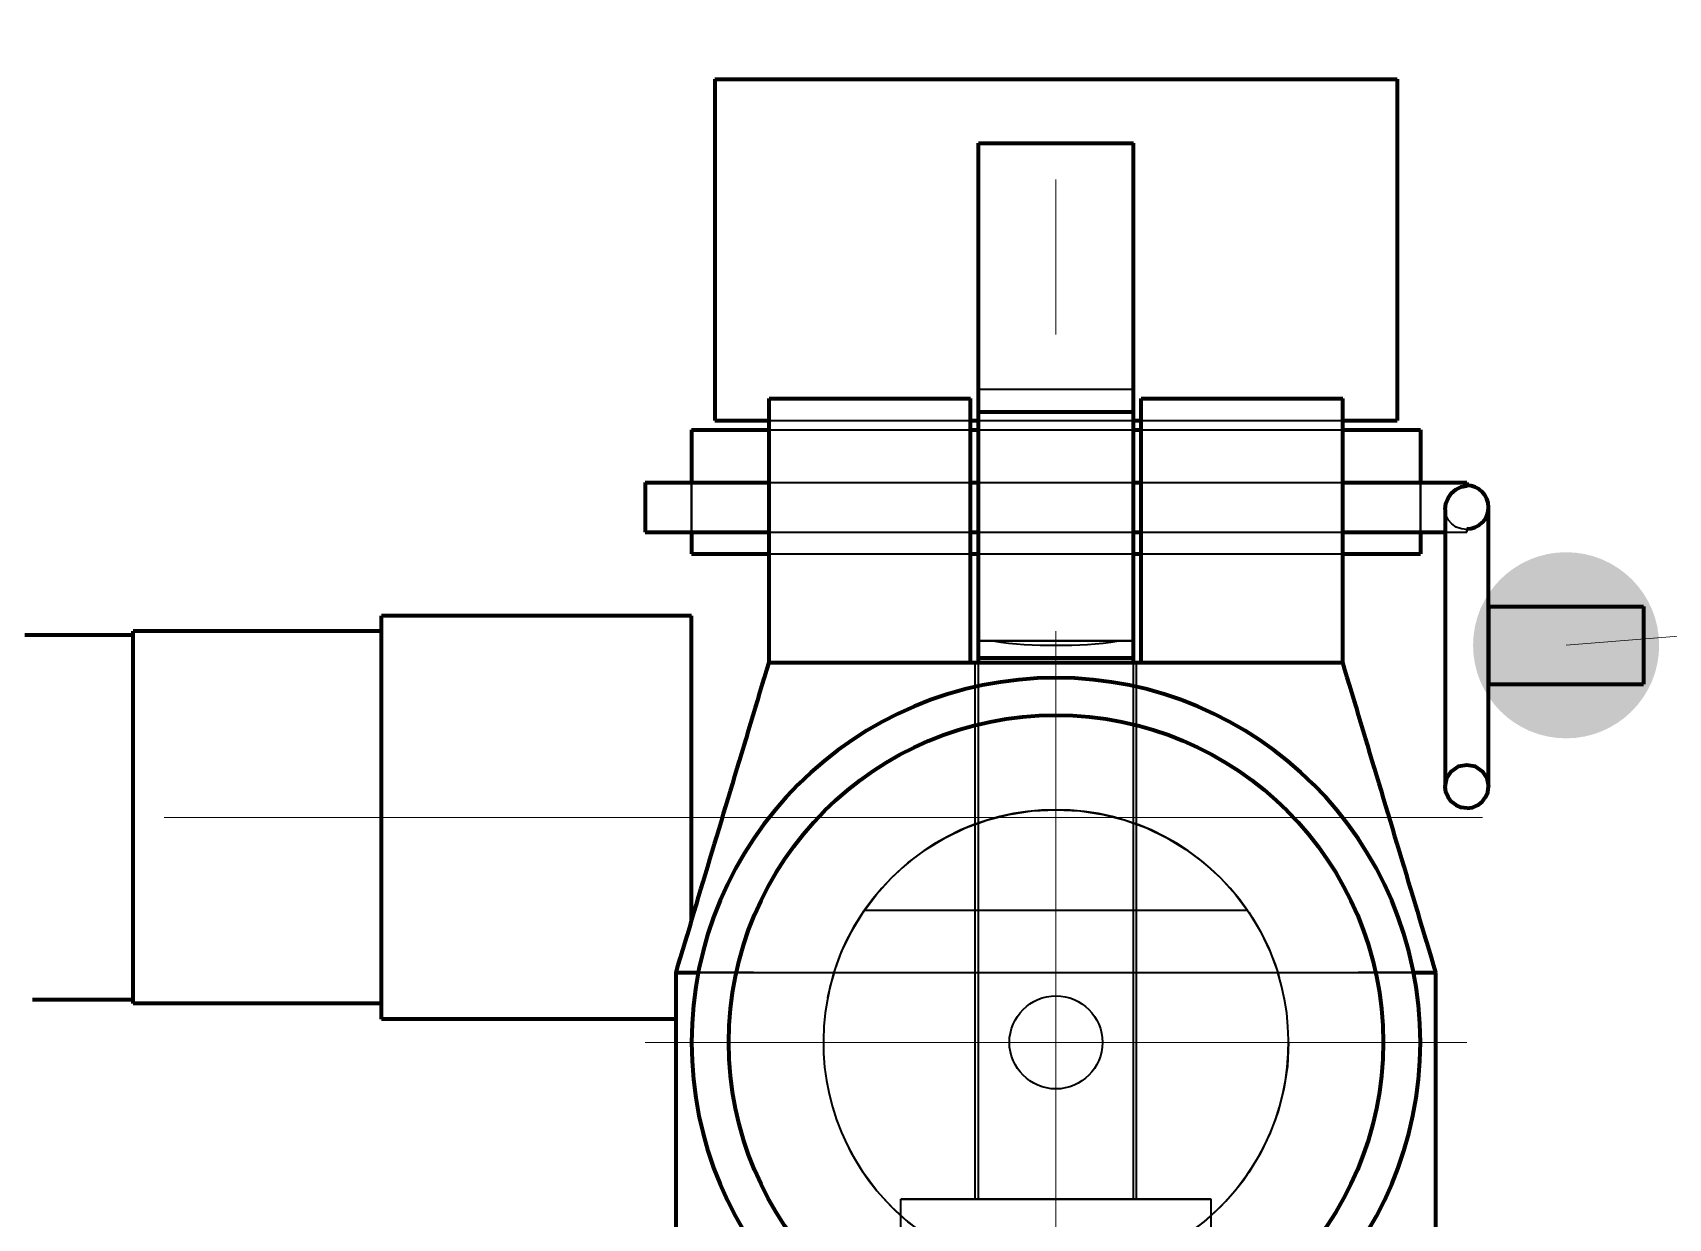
# Model space of a CAD drawing. Header units: millimetres. Extents: x 0 to 2382, y 0 to 420.
# Drawn here: x 155.19 to 165.74, y 306.21 to 313.86 of the extents above; entities that cross this region are included whole.
import ezdxf

# ---------------------------------------------------------------- set-up
doc = ezdxf.new("R2010")
doc.units = ezdxf.units.MM
doc.linetypes.add('IRAM-E-TRAZOS', pattern=[5, 4, -1])
doc.linetypes.add('IRAM-F-TRAZO-PUNTO', pattern=[20, 15, -2, 1, -2])
for name, color, linetype, lineweight in [('01-VISIBLE', 7, 'CONTINUOUS', 70), ('02-OCULTA', 4, 'IRAM-E-TRAZOS', 35), ('03-EJE', 1, 'IRAM-F-TRAZO-PUNTO', 18), ('08-FINA', 5, 'CONTINUOUS', 18)]:
    doc.layers.add(name, color=color, linetype=linetype, lineweight=lineweight)

msp = doc.modelspace()

# ---------------------------------------------------------------- hatches: boundary and pattern name
at = {"layer": '08-FINA'}
h = msp.add_hatch(color=7, dxfattribs=at)
h.dxf.hatch_style = 1
edge = h.paths.add_edge_path()
edge.add_arc((165.081, 309.906), 0.6, 0, 360)

# ---------------------------------------------------------------- linework, layer by layer
at = {"layer": '01-VISIBLE'}
for p, q in [((159.591, 313.555), (163.991, 313.555)), ((161.291, 311.41), (161.291, 313.142)), ((161.291, 313.142), (162.291, 313.142)), ((162.291, 311.41), (162.291, 313.142)), ((159.941, 311.496), (161.241, 311.496)), ((159.941, 309.796), (159.941, 311.496)), ((161.241, 309.796), (161.241, 311.496)), ((162.341, 311.496), (163.641, 311.496)), ((162.341, 309.796), (162.341, 311.496)), ((163.641, 309.796), (163.641, 311.496)), ((161.291, 309.826), (161.291, 311.41)), ((161.291, 311.41), (162.291, 311.41)), ((162.291, 309.826), (162.291, 311.41)), ((159.441, 311.296), (159.941, 311.296)), ((159.591, 311.355), (159.941, 311.355)), ((161.241, 311.355), (161.291, 311.355)), ((161.241, 311.296), (161.291, 311.296)), ((162.291, 311.355), (162.341, 311.355)), ((162.291, 311.296), (162.341, 311.296)), ((163.641, 311.355), (163.991, 311.355)), ((163.641, 311.296), (164.141, 311.296)), ((159.141, 310.956), (159.941, 310.956)), ((161.241, 310.956), (161.291, 310.956)), ((162.291, 310.956), (162.341, 310.956)), ((163.641, 310.956), (164.441, 310.956)), ((159.141, 310.636), (159.941, 310.636)), ((161.241, 310.636), (161.291, 310.636)), ((162.291, 310.636), (162.341, 310.636)), ((163.641, 310.636), (164.301, 310.636)), ((159.441, 310.496), (159.941, 310.496)), ((161.241, 310.496), (161.291, 310.496)), ((162.291, 310.496), (162.341, 310.496)), ((163.641, 310.496), (164.141, 310.496)), ((159.441, 310.096), (157.441, 310.096)), ((164.581, 310.156), (165.581, 310.156)), ((157.441, 309.996), (155.841, 309.996)), ((155.841, 309.971), (155.192, 309.971)), ((159.941, 309.796), (161.241, 309.796)), ((161.241, 309.796), (162.341, 309.796)), ((161.291, 309.826), (162.291, 309.826)), ((161.291, 309.796), (161.291, 309.826)), ((162.291, 309.796), (162.291, 309.826)), ((162.341, 309.796), (163.641, 309.796)), ((164.581, 309.656), (165.581, 309.656)), ((159.341, 307.796), (159.484, 307.796)), ((159.341, 304.796), (159.341, 307.796)), ((164.097, 307.796), (164.241, 307.796)), ((164.241, 305.613), (164.241, 307.796)), ((155.841, 307.621), (155.192, 307.621)), ((157.441, 307.596), (155.841, 307.596)), ((159.341, 307.496), (157.441, 307.496))]:
    msp.add_line(p, q, dxfattribs=at)
for points in [[(159.591, 313.555), (159.591, 313.553), (159.591, 313.551), (159.591, 313.55), (159.591, 313.548), (159.591, 313.546), (159.591, 313.544)], [(159.591, 313.544), (159.591, 313.493), (159.591, 313.442), (159.591, 313.392), (159.591, 313.341), (159.591, 313.29), (159.591, 313.239), (159.591, 313.188), (159.591, 313.137), (159.591, 313.086), (159.591, 313.035), (159.591, 312.984), (159.591, 312.933), (159.591, 312.882), (159.591, 312.832), (159.591, 312.781), (159.591, 312.73), (159.591, 312.679), (159.591, 312.628), (159.591, 312.577), (159.591, 312.526), (159.591, 312.475), (159.591, 312.424), (159.591, 312.373), (159.591, 312.322), (159.591, 312.271), (159.591, 312.221), (159.591, 312.17), (159.591, 312.119), (159.591, 312.068), (159.591, 312.017), (159.591, 311.966), (159.591, 311.915), (159.591, 311.864), (159.591, 311.813), (159.591, 311.762), (159.591, 311.711), (159.591, 311.66), (159.591, 311.61), (159.591, 311.559), (159.591, 311.508), (159.591, 311.457), (159.591, 311.406), (159.591, 311.355)], [(163.991, 313.555), (163.991, 313.553), (163.991, 313.551), (163.991, 313.55), (163.991, 313.548), (163.991, 313.546), (163.991, 313.544)], [(163.991, 313.544), (163.991, 313.493), (163.991, 313.442), (163.991, 313.392), (163.991, 313.341), (163.991, 313.29), (163.991, 313.239), (163.991, 313.188), (163.991, 313.137), (163.991, 313.086), (163.991, 313.035), (163.991, 312.984), (163.991, 312.933), (163.991, 312.882), (163.991, 312.832), (163.991, 312.781), (163.991, 312.73), (163.991, 312.679), (163.991, 312.628), (163.991, 312.577), (163.991, 312.526), (163.991, 312.475), (163.991, 312.424), (163.991, 312.373), (163.991, 312.322), (163.991, 312.271), (163.991, 312.221), (163.991, 312.17), (163.991, 312.119), (163.991, 312.068), (163.991, 312.017), (163.991, 311.966), (163.991, 311.915), (163.991, 311.864), (163.991, 311.813), (163.991, 311.762), (163.991, 311.711), (163.991, 311.66), (163.991, 311.61), (163.991, 311.559), (163.991, 311.508), (163.991, 311.457), (163.991, 311.406), (163.991, 311.355)], [(159.441, 311.296), (159.441, 311.24), (159.441, 311.183), (159.441, 311.126), (159.441, 311.07), (159.441, 311.013), (159.441, 310.956)], [(164.141, 311.296), (164.141, 311.24), (164.141, 311.183), (164.141, 311.126), (164.141, 311.07), (164.141, 311.013), (164.141, 310.956)], [(159.141, 310.956), (159.141, 310.903), (159.141, 310.85), (159.141, 310.796), (159.141, 310.743), (159.141, 310.69), (159.141, 310.636)], [(164.441, 310.956), (164.441, 310.952), (164.441, 310.948), (164.441, 310.945), (164.441, 310.941), (164.441, 310.937), (164.441, 310.933)], [(164.441, 310.936), (164.441, 310.94), (164.441, 310.943), (164.441, 310.946), (164.441, 310.95), (164.441, 310.953), (164.441, 310.956)], [(164.301, 310.782), (164.306, 310.82), (164.32, 310.855), (164.341, 310.886), (164.37, 310.911), (164.404, 310.927), (164.441, 310.933)], [(164.301, 310.782), (164.301, 310.731), (164.301, 310.68), (164.301, 310.629), (164.301, 310.578), (164.301, 310.527), (164.301, 310.476), (164.301, 310.425), (164.301, 310.374), (164.301, 310.323), (164.301, 310.272), (164.301, 310.221), (164.301, 310.17), (164.301, 310.119), (164.301, 310.068), (164.301, 310.017), (164.301, 309.966), (164.301, 309.915), (164.301, 309.864), (164.301, 309.813), (164.301, 309.762), (164.301, 309.711), (164.301, 309.66), (164.301, 309.609), (164.301, 309.558), (164.301, 309.506), (164.301, 309.455), (164.301, 309.404), (164.301, 309.353), (164.301, 309.302), (164.301, 309.251), (164.301, 309.2), (164.301, 309.149), (164.301, 309.098), (164.301, 309.047), (164.301, 308.996)], [(164.581, 308.996), (164.581, 309.048), (164.581, 309.099), (164.581, 309.151), (164.581, 309.202), (164.581, 309.253), (164.581, 309.305), (164.581, 309.356), (164.581, 309.408), (164.581, 309.459), (164.581, 309.511), (164.581, 309.562), (164.581, 309.613), (164.581, 309.665), (164.581, 309.716), (164.581, 309.768), (164.581, 309.819), (164.581, 309.871), (164.581, 309.922), (164.581, 309.973), (164.581, 310.025), (164.581, 310.076), (164.581, 310.128), (164.581, 310.179), (164.581, 310.231), (164.581, 310.282), (164.581, 310.333), (164.581, 310.385), (164.581, 310.436), (164.581, 310.488), (164.581, 310.539), (164.581, 310.591), (164.581, 310.642), (164.581, 310.693), (164.581, 310.745), (164.581, 310.796)], [(159.441, 310.636), (159.441, 310.613), (159.441, 310.59), (159.441, 310.566), (159.441, 310.543), (159.441, 310.52), (159.441, 310.496)], [(164.141, 310.636), (164.141, 310.613), (164.141, 310.59), (164.141, 310.566), (164.141, 310.543), (164.141, 310.52), (164.141, 310.496)], [(164.301, 310.636), (164.301, 310.585), (164.301, 310.534), (164.301, 310.483), (164.301, 310.431), (164.301, 310.38), (164.301, 310.329), (164.301, 310.278), (164.301, 310.226), (164.301, 310.175), (164.301, 310.124), (164.301, 310.073), (164.301, 310.021), (164.301, 309.97), (164.301, 309.919), (164.301, 309.868), (164.301, 309.816), (164.301, 309.765), (164.301, 309.714), (164.301, 309.663), (164.301, 309.611), (164.301, 309.56), (164.301, 309.509), (164.301, 309.458), (164.301, 309.406), (164.301, 309.355), (164.301, 309.304), (164.301, 309.253), (164.301, 309.201), (164.301, 309.15), (164.301, 309.099), (164.301, 309.048), (164.301, 308.996)], [(157.441, 307.496), (157.441, 307.546), (157.441, 307.596), (157.441, 307.646), (157.441, 307.696), (157.441, 307.746), (157.441, 307.796), (157.441, 307.846), (157.441, 307.896), (157.441, 307.946), (157.441, 307.996), (157.441, 308.046), (157.441, 308.096), (157.441, 308.146), (157.441, 308.196), (157.441, 308.246), (157.441, 308.296), (157.441, 308.346), (157.441, 308.396), (157.441, 308.446), (157.441, 308.496), (157.441, 308.546), (157.441, 308.596), (157.441, 308.646), (157.441, 308.696), (157.441, 308.746), (157.441, 308.796), (157.441, 308.846), (157.441, 308.896), (157.441, 308.946), (157.441, 308.996), (157.441, 309.046), (157.441, 309.096), (157.441, 309.146), (157.441, 309.196), (157.441, 309.246), (157.441, 309.296), (157.441, 309.346), (157.441, 309.396), (157.441, 309.446), (157.441, 309.496), (157.441, 309.546), (157.441, 309.596), (157.441, 309.646), (157.441, 309.696), (157.441, 309.746), (157.441, 309.796), (157.441, 309.846), (157.441, 309.896), (157.441, 309.946), (157.441, 309.996), (157.441, 310.046), (157.441, 310.096)], [(159.441, 308.13), (159.441, 308.18), (159.441, 308.23), (159.441, 308.281), (159.441, 308.331), (159.441, 308.382), (159.441, 308.432), (159.441, 308.483), (159.441, 308.533), (159.441, 308.583), (159.441, 308.634), (159.441, 308.684), (159.441, 308.735), (159.441, 308.785), (159.441, 308.836), (159.441, 308.886), (159.441, 308.936), (159.441, 308.987), (159.441, 309.037), (159.441, 309.088), (159.441, 309.138), (159.441, 309.189), (159.441, 309.239), (159.441, 309.289), (159.441, 309.34), (159.441, 309.39), (159.441, 309.441), (159.441, 309.491), (159.441, 309.542), (159.441, 309.592), (159.441, 309.642), (159.441, 309.693), (159.441, 309.743), (159.441, 309.794), (159.441, 309.844), (159.441, 309.895), (159.441, 309.945), (159.441, 309.995), (159.441, 310.046), (159.441, 310.096)], [(164.581, 310.156), (164.581, 310.106), (164.581, 310.056), (164.581, 310.006), (164.581, 309.956), (164.581, 309.906), (164.581, 309.856), (164.581, 309.806), (164.581, 309.756), (164.581, 309.706), (164.581, 309.656)], [(165.581, 310.156), (165.581, 310.106), (165.581, 310.056), (165.581, 310.006), (165.581, 309.956), (165.581, 309.906), (165.581, 309.856), (165.581, 309.806), (165.581, 309.756), (165.581, 309.706), (165.581, 309.656)], [(155.841, 307.596), (155.841, 307.646), (155.841, 307.696), (155.841, 307.746), (155.841, 307.796), (155.841, 307.846), (155.841, 307.896), (155.841, 307.946), (155.841, 307.996), (155.841, 308.046), (155.841, 308.096), (155.841, 308.146), (155.841, 308.196), (155.841, 308.246), (155.841, 308.296), (155.841, 308.346), (155.841, 308.396), (155.841, 308.446), (155.841, 308.496), (155.841, 308.546), (155.841, 308.596), (155.841, 308.646), (155.841, 308.696), (155.841, 308.746), (155.841, 308.796), (155.841, 308.846), (155.841, 308.896), (155.841, 308.946), (155.841, 308.996), (155.841, 309.046), (155.841, 309.096), (155.841, 309.146), (155.841, 309.196), (155.841, 309.246), (155.841, 309.296), (155.841, 309.346), (155.841, 309.396), (155.841, 309.446), (155.841, 309.496), (155.841, 309.546), (155.841, 309.596), (155.841, 309.646), (155.841, 309.696), (155.841, 309.746), (155.841, 309.796), (155.841, 309.846), (155.841, 309.896), (155.841, 309.946), (155.841, 309.996)], [(155.192, 309.971), (155.142, 309.971)], [(159.341, 307.796), (159.355, 307.845), (159.37, 307.894), (159.385, 307.943), (159.399, 307.991), (159.414, 308.04), (159.429, 308.089), (159.443, 308.138), (159.458, 308.187), (159.473, 308.235), (159.487, 308.284), (159.502, 308.333), (159.516, 308.382), (159.531, 308.43), (159.546, 308.479), (159.56, 308.528), (159.575, 308.577), (159.59, 308.626), (159.604, 308.674), (159.619, 308.723), (159.634, 308.772), (159.648, 308.821), (159.663, 308.869), (159.677, 308.918), (159.692, 308.967), (159.707, 309.016), (159.721, 309.065), (159.736, 309.113), (159.751, 309.162), (159.765, 309.211), (159.78, 309.26), (159.795, 309.308), (159.809, 309.357), (159.824, 309.406), (159.838, 309.455), (159.853, 309.504), (159.868, 309.552), (159.882, 309.601), (159.897, 309.65), (159.912, 309.699), (159.926, 309.747), (159.941, 309.796)], [(164.241, 307.796), (164.226, 307.845), (164.212, 307.894), (164.197, 307.943), (164.182, 307.991), (164.168, 308.04), (164.153, 308.089), (164.138, 308.138), (164.124, 308.187), (164.109, 308.235), (164.095, 308.284), (164.08, 308.333), (164.065, 308.382), (164.051, 308.43), (164.036, 308.479), (164.021, 308.528), (164.007, 308.577), (163.992, 308.626), (163.977, 308.674), (163.963, 308.723), (163.948, 308.772), (163.934, 308.821), (163.919, 308.869), (163.904, 308.918), (163.89, 308.967), (163.875, 309.016), (163.86, 309.065), (163.846, 309.113), (163.831, 309.162), (163.816, 309.211), (163.802, 309.26), (163.787, 309.308), (163.773, 309.357), (163.758, 309.406), (163.743, 309.455), (163.729, 309.504), (163.714, 309.552), (163.699, 309.601), (163.685, 309.65), (163.67, 309.699), (163.655, 309.747), (163.641, 309.796)], [(164.301, 308.996), (164.312, 309.05), (164.342, 309.095), (164.387, 309.126), (164.441, 309.136), (164.494, 309.126), (164.54, 309.095), (164.57, 309.05), (164.581, 308.996)], [(164.441, 308.856), (164.405, 308.861), (164.371, 308.875), (164.342, 308.897), (164.32, 308.926), (164.306, 308.96), (164.301, 308.996)], [(164.441, 308.856), (164.477, 308.861), (164.511, 308.875), (164.54, 308.897), (164.562, 308.926), (164.576, 308.96), (164.581, 308.996)], [(164.581, 308.996), (164.581, 308.996), (164.581, 308.996), (164.581, 308.996), (164.581, 308.996), (164.581, 308.996), (164.581, 308.996)]]:
    msp.add_lwpolyline(points, dxfattribs=at)
msp.add_circle((161.791, 307.346), 2.11, dxfattribs=at)
for centre, radius, start, end in [((164.441, 310.796), 0.14, -90, 90), ((161.791, 307.346), 2.35, 90, -90), ((161.791, 307.346), 2.35, -90, 90)]:
    msp.add_arc(centre, radius, start, end, dxfattribs=at)
at = {"layer": '02-OCULTA'}
for p, q in [((159.941, 309.796), (159.941, 311.496)), ((159.941, 311.496), (161.241, 311.496)), ((161.241, 309.796), (161.241, 311.496)), ((161.291, 309.826), (161.291, 311.558)), ((161.291, 311.558), (162.291, 311.558)), ((162.291, 309.826), (162.291, 311.558)), ((162.341, 309.796), (162.341, 311.496)), ((162.341, 311.496), (163.641, 311.496)), ((163.641, 309.796), (163.641, 311.496)), ((159.941, 311.355), (161.241, 311.355)), ((159.941, 311.296), (161.241, 311.296)), ((159.941, 311.296), (161.241, 311.296)), ((161.291, 311.355), (162.291, 311.355)), ((161.291, 311.296), (162.291, 311.296)), ((161.291, 311.296), (162.291, 311.296)), ((162.341, 311.355), (163.641, 311.355)), ((162.341, 311.296), (163.641, 311.296)), ((162.341, 311.296), (163.641, 311.296)), ((159.941, 310.956), (161.241, 310.956)), ((159.941, 310.956), (161.241, 310.956)), ((161.291, 310.956), (162.291, 310.956)), ((161.291, 310.956), (162.291, 310.956)), ((162.341, 310.956), (163.641, 310.956)), ((162.341, 310.956), (163.641, 310.956)), ((159.941, 310.636), (161.241, 310.636)), ((159.941, 310.636), (161.241, 310.636)), ((161.291, 310.636), (162.291, 310.636)), ((161.291, 310.636), (162.291, 310.636)), ((162.341, 310.636), (163.641, 310.636)), ((162.341, 310.636), (163.641, 310.636)), ((164.301, 310.636), (164.441, 310.636)), ((159.941, 310.496), (161.241, 310.496)), ((159.941, 310.496), (161.241, 310.496)), ((161.291, 310.496), (162.291, 310.496)), ((161.291, 310.496), (162.291, 310.496)), ((162.341, 310.496), (163.641, 310.496)), ((162.341, 310.496), (163.641, 310.496)), ((161.291, 309.826), (161.291, 309.935)), ((162.197, 309.935), (161.385, 309.935)), ((162.291, 309.826), (162.291, 309.935)), ((161.241, 309.796), (159.941, 309.796)), ((162.341, 309.796), (161.241, 309.796)), ((161.271, 306.335), (161.271, 309.796)), ((161.291, 306.335), (161.291, 309.796)), ((162.291, 306.335), (162.291, 309.796)), ((162.311, 306.335), (162.311, 309.796)), ((163.641, 309.796), (162.341, 309.796)), ((159.841, 307.796), (159.341, 307.796)), ((159.341, 304.796), (159.341, 307.796)), ((159.484, 307.796), (159.841, 307.796)), ((159.841, 307.796), (160.36, 307.796)), ((159.841, 307.796), (163.741, 307.796)), ((163.222, 307.796), (163.741, 307.796)), ((163.741, 307.796), (164.097, 307.796)), ((164.241, 307.796), (163.741, 307.796)), ((164.241, 304.796), (164.241, 307.796)), ((160.791, 306.055), (160.791, 306.335)), ((162.791, 306.055), (162.791, 306.335))]:
    msp.add_line(p, q, dxfattribs=at)
for points in [[(159.591, 311.355), (159.591, 311.405), (159.591, 311.455), (159.591, 311.505), (159.591, 311.555), (159.591, 311.605), (159.591, 311.655), (159.591, 311.705), (159.591, 311.755), (159.591, 311.805), (159.591, 311.855), (159.591, 311.905), (159.591, 311.955), (159.591, 312.005), (159.591, 312.055), (159.591, 312.105), (159.591, 312.155), (159.591, 312.205), (159.591, 312.255), (159.591, 312.305), (159.591, 312.355), (159.591, 312.405), (159.591, 312.455), (159.591, 312.505), (159.591, 312.555), (159.591, 312.605), (159.591, 312.655), (159.591, 312.705), (159.591, 312.755), (159.591, 312.805), (159.591, 312.855), (159.591, 312.905), (159.591, 312.955), (159.591, 313.005), (159.591, 313.055), (159.591, 313.105), (159.591, 313.155), (159.591, 313.205), (159.591, 313.255), (159.591, 313.305), (159.591, 313.355), (159.591, 313.405), (159.591, 313.455), (159.591, 313.505), (159.591, 313.555)], [(163.991, 311.355), (163.991, 311.405), (163.991, 311.455), (163.991, 311.505), (163.991, 311.555), (163.991, 311.605), (163.991, 311.655), (163.991, 311.705), (163.991, 311.755), (163.991, 311.805), (163.991, 311.855), (163.991, 311.905), (163.991, 311.955), (163.991, 312.005), (163.991, 312.055), (163.991, 312.105), (163.991, 312.155), (163.991, 312.205), (163.991, 312.255), (163.991, 312.305), (163.991, 312.355), (163.991, 312.405), (163.991, 312.455), (163.991, 312.505), (163.991, 312.555), (163.991, 312.605), (163.991, 312.655), (163.991, 312.705), (163.991, 312.755), (163.991, 312.805), (163.991, 312.855), (163.991, 312.905), (163.991, 312.955), (163.991, 313.005), (163.991, 313.055), (163.991, 313.105), (163.991, 313.155), (163.991, 313.205), (163.991, 313.255), (163.991, 313.305), (163.991, 313.355), (163.991, 313.405), (163.991, 313.455), (163.991, 313.505), (163.991, 313.555)], [(161.291, 313.142), (161.291, 313.091), (161.291, 313.04), (161.291, 312.989), (161.291, 312.938), (161.291, 312.887), (161.291, 312.835), (161.291, 312.784), (161.291, 312.733), (161.291, 312.682), (161.291, 312.631), (161.291, 312.58), (161.291, 312.529), (161.291, 312.478), (161.291, 312.427), (161.291, 312.375), (161.291, 312.324), (161.291, 312.273), (161.291, 312.222), (161.291, 312.171), (161.291, 312.12), (161.291, 312.069), (161.291, 312.018), (161.291, 311.967), (161.291, 311.915), (161.291, 311.864), (161.291, 311.813), (161.291, 311.762), (161.291, 311.711), (161.291, 311.66), (161.291, 311.609), (161.291, 311.558)], [(162.291, 313.142), (162.291, 313.091), (162.291, 313.04), (162.291, 312.989), (162.291, 312.938), (162.291, 312.887), (162.291, 312.835), (162.291, 312.784), (162.291, 312.733), (162.291, 312.682), (162.291, 312.631), (162.291, 312.58), (162.291, 312.529), (162.291, 312.478), (162.291, 312.427), (162.291, 312.375), (162.291, 312.324), (162.291, 312.273), (162.291, 312.222), (162.291, 312.171), (162.291, 312.12), (162.291, 312.069), (162.291, 312.018), (162.291, 311.967), (162.291, 311.915), (162.291, 311.864), (162.291, 311.813), (162.291, 311.762), (162.291, 311.711), (162.291, 311.66), (162.291, 311.609), (162.291, 311.558)], [(159.441, 310.496), (159.441, 310.546), (159.441, 310.596), (159.441, 310.646), (159.441, 310.696), (159.441, 310.746), (159.441, 310.796), (159.441, 310.846), (159.441, 310.896), (159.441, 310.946), (159.441, 310.996), (159.441, 311.046), (159.441, 311.096), (159.441, 311.146), (159.441, 311.196), (159.441, 311.246), (159.441, 311.296)], [(159.941, 311.296), (159.941, 311.246), (159.941, 311.196), (159.941, 311.146), (159.941, 311.096), (159.941, 311.046), (159.941, 310.996), (159.941, 310.946), (159.941, 310.896), (159.941, 310.846), (159.941, 310.796), (159.941, 310.746), (159.941, 310.696), (159.941, 310.646), (159.941, 310.596), (159.941, 310.546), (159.941, 310.496)], [(159.941, 310.496), (159.941, 310.546), (159.941, 310.596), (159.941, 310.646), (159.941, 310.696), (159.941, 310.746), (159.941, 310.796), (159.941, 310.846), (159.941, 310.896), (159.941, 310.946), (159.941, 310.996), (159.941, 311.046), (159.941, 311.096), (159.941, 311.146), (159.941, 311.196), (159.941, 311.246), (159.941, 311.296)], [(161.241, 311.296), (161.241, 311.246), (161.241, 311.196), (161.241, 311.146), (161.241, 311.096), (161.241, 311.046), (161.241, 310.996), (161.241, 310.946), (161.241, 310.896), (161.241, 310.846), (161.241, 310.796), (161.241, 310.746), (161.241, 310.696), (161.241, 310.646), (161.241, 310.596), (161.241, 310.546), (161.241, 310.496)], [(161.241, 310.496), (161.241, 310.546), (161.241, 310.596), (161.241, 310.646), (161.241, 310.696), (161.241, 310.746), (161.241, 310.796), (161.241, 310.846), (161.241, 310.896), (161.241, 310.946), (161.241, 310.996), (161.241, 311.046), (161.241, 311.096), (161.241, 311.146), (161.241, 311.196), (161.241, 311.246), (161.241, 311.296)], [(161.291, 311.296), (161.291, 311.246), (161.291, 311.196), (161.291, 311.146), (161.291, 311.096), (161.291, 311.046), (161.291, 310.996), (161.291, 310.946), (161.291, 310.896), (161.291, 310.846), (161.291, 310.796), (161.291, 310.746), (161.291, 310.696), (161.291, 310.646), (161.291, 310.596), (161.291, 310.546), (161.291, 310.496)], [(161.291, 310.496), (161.291, 310.546), (161.291, 310.596), (161.291, 310.646), (161.291, 310.696), (161.291, 310.746), (161.291, 310.796), (161.291, 310.846), (161.291, 310.896), (161.291, 310.946), (161.291, 310.996), (161.291, 311.046), (161.291, 311.096), (161.291, 311.146), (161.291, 311.196), (161.291, 311.246), (161.291, 311.296)], [(162.291, 311.296), (162.291, 311.246), (162.291, 311.196), (162.291, 311.146), (162.291, 311.096), (162.291, 311.046), (162.291, 310.996), (162.291, 310.946), (162.291, 310.896), (162.291, 310.846), (162.291, 310.796), (162.291, 310.746), (162.291, 310.696), (162.291, 310.646), (162.291, 310.596), (162.291, 310.546), (162.291, 310.496)], [(162.291, 310.496), (162.291, 310.546), (162.291, 310.596), (162.291, 310.646), (162.291, 310.696), (162.291, 310.746), (162.291, 310.796), (162.291, 310.846), (162.291, 310.896), (162.291, 310.946), (162.291, 310.996), (162.291, 311.046), (162.291, 311.096), (162.291, 311.146), (162.291, 311.196), (162.291, 311.246), (162.291, 311.296)], [(162.341, 311.296), (162.341, 311.246), (162.341, 311.196), (162.341, 311.146), (162.341, 311.096), (162.341, 311.046), (162.341, 310.996), (162.341, 310.946), (162.341, 310.896), (162.341, 310.846), (162.341, 310.796), (162.341, 310.746), (162.341, 310.696), (162.341, 310.646), (162.341, 310.596), (162.341, 310.546), (162.341, 310.496)], [(162.341, 310.496), (162.341, 310.546), (162.341, 310.596), (162.341, 310.646), (162.341, 310.696), (162.341, 310.746), (162.341, 310.796), (162.341, 310.846), (162.341, 310.896), (162.341, 310.946), (162.341, 310.996), (162.341, 311.046), (162.341, 311.096), (162.341, 311.146), (162.341, 311.196), (162.341, 311.246), (162.341, 311.296)], [(163.641, 311.296), (163.641, 311.246), (163.641, 311.196), (163.641, 311.146), (163.641, 311.096), (163.641, 311.046), (163.641, 310.996), (163.641, 310.946), (163.641, 310.896), (163.641, 310.846), (163.641, 310.796), (163.641, 310.746), (163.641, 310.696), (163.641, 310.646), (163.641, 310.596), (163.641, 310.546), (163.641, 310.496)], [(163.641, 310.496), (163.641, 310.546), (163.641, 310.596), (163.641, 310.646), (163.641, 310.696), (163.641, 310.746), (163.641, 310.796), (163.641, 310.846), (163.641, 310.896), (163.641, 310.946), (163.641, 310.996), (163.641, 311.046), (163.641, 311.096), (163.641, 311.146), (163.641, 311.196), (163.641, 311.246), (163.641, 311.296)], [(164.141, 310.496), (164.141, 310.546), (164.141, 310.596), (164.141, 310.646), (164.141, 310.696), (164.141, 310.746), (164.141, 310.796), (164.141, 310.846), (164.141, 310.896), (164.141, 310.946), (164.141, 310.996), (164.141, 311.046), (164.141, 311.096), (164.141, 311.146), (164.141, 311.196), (164.141, 311.246), (164.141, 311.296)], [(159.141, 310.636), (159.141, 310.69), (159.141, 310.743), (159.141, 310.796), (159.141, 310.85), (159.141, 310.903), (159.141, 310.956)], [(159.441, 310.956), (159.441, 310.903), (159.441, 310.85), (159.441, 310.796), (159.441, 310.743), (159.441, 310.69), (159.441, 310.636)], [(159.941, 310.956), (159.941, 310.903), (159.941, 310.85), (159.941, 310.796), (159.941, 310.743), (159.941, 310.69), (159.941, 310.636)], [(159.941, 310.636), (159.941, 310.69), (159.941, 310.743), (159.941, 310.796), (159.941, 310.85), (159.941, 310.903), (159.941, 310.956)], [(161.241, 310.956), (161.241, 310.903), (161.241, 310.85), (161.241, 310.796), (161.241, 310.743), (161.241, 310.69), (161.241, 310.636)], [(161.241, 310.636), (161.241, 310.69), (161.241, 310.743), (161.241, 310.796), (161.241, 310.85), (161.241, 310.903), (161.241, 310.956)], [(161.291, 310.956), (161.291, 310.903), (161.291, 310.85), (161.291, 310.796), (161.291, 310.743), (161.291, 310.69), (161.291, 310.636)], [(161.291, 310.636), (161.291, 310.69), (161.291, 310.743), (161.291, 310.796), (161.291, 310.85), (161.291, 310.903), (161.291, 310.956)], [(162.291, 310.956), (162.291, 310.903), (162.291, 310.85), (162.291, 310.796), (162.291, 310.743), (162.291, 310.69), (162.291, 310.636)], [(162.291, 310.636), (162.291, 310.69), (162.291, 310.743), (162.291, 310.796), (162.291, 310.85), (162.291, 310.903), (162.291, 310.956)], [(162.341, 310.956), (162.341, 310.903), (162.341, 310.85), (162.341, 310.796), (162.341, 310.743), (162.341, 310.69), (162.341, 310.636)], [(162.341, 310.636), (162.341, 310.69), (162.341, 310.743), (162.341, 310.796), (162.341, 310.85), (162.341, 310.903), (162.341, 310.956)], [(163.641, 310.956), (163.641, 310.903), (163.641, 310.85), (163.641, 310.796), (163.641, 310.743), (163.641, 310.69), (163.641, 310.636)], [(163.641, 310.636), (163.641, 310.69), (163.641, 310.743), (163.641, 310.796), (163.641, 310.85), (163.641, 310.903), (163.641, 310.956)], [(164.141, 310.956), (164.141, 310.903), (164.141, 310.85), (164.141, 310.796), (164.141, 310.743), (164.141, 310.69), (164.141, 310.636)], [(164.301, 310.782), (164.306, 310.82), (164.32, 310.855), (164.341, 310.886), (164.37, 310.911), (164.404, 310.927), (164.441, 310.933)], [(164.441, 310.933), (164.441, 310.933), (164.441, 310.934), (164.441, 310.935), (164.441, 310.935), (164.441, 310.936), (164.441, 310.936)], [(164.441, 310.933), (164.441, 310.933), (164.441, 310.934), (164.441, 310.935), (164.441, 310.935), (164.441, 310.936), (164.441, 310.936)], [(164.441, 310.936), (164.441, 310.936), (164.441, 310.935), (164.441, 310.935), (164.441, 310.934), (164.441, 310.933), (164.441, 310.933)], [(164.441, 310.653), (164.406, 310.657), (164.372, 310.668), (164.343, 310.688), (164.32, 310.715), (164.305, 310.747), (164.301, 310.782)], [(164.441, 310.653), (164.406, 310.657), (164.372, 310.668), (164.343, 310.688), (164.32, 310.715), (164.305, 310.747), (164.301, 310.782)], [(164.301, 310.782), (164.301, 310.758), (164.301, 310.733), (164.301, 310.709), (164.301, 310.685), (164.301, 310.661), (164.301, 310.636)], [(164.581, 308.996), (164.581, 309.048), (164.581, 309.099), (164.581, 309.151), (164.581, 309.202), (164.581, 309.253), (164.581, 309.305), (164.581, 309.356), (164.581, 309.408), (164.581, 309.459), (164.581, 309.511), (164.581, 309.562), (164.581, 309.613), (164.581, 309.665), (164.581, 309.716), (164.581, 309.768), (164.581, 309.819), (164.581, 309.871), (164.581, 309.922), (164.581, 309.973), (164.581, 310.025), (164.581, 310.076), (164.581, 310.128), (164.581, 310.179), (164.581, 310.231), (164.581, 310.282), (164.581, 310.333), (164.581, 310.385), (164.581, 310.436), (164.581, 310.488), (164.581, 310.539), (164.581, 310.591), (164.581, 310.642), (164.581, 310.693), (164.581, 310.745), (164.581, 310.796)], [(164.441, 310.656), (164.441, 310.656), (164.441, 310.655), (164.441, 310.655), (164.441, 310.654), (164.441, 310.653), (164.441, 310.653)], [(164.441, 310.653), (164.441, 310.653), (164.441, 310.654), (164.441, 310.655), (164.441, 310.655), (164.441, 310.656), (164.441, 310.656)], [(164.441, 310.653), (164.441, 310.65), (164.441, 310.647), (164.441, 310.645), (164.441, 310.642), (164.441, 310.639), (164.441, 310.636)], [(164.441, 310.636), (164.441, 310.639), (164.441, 310.642), (164.441, 310.645), (164.441, 310.647), (164.441, 310.65), (164.441, 310.653)], [(157.441, 310.096), (157.441, 310.046), (157.441, 309.996), (157.441, 309.946), (157.441, 309.896), (157.441, 309.846), (157.441, 309.796), (157.441, 309.746), (157.441, 309.696), (157.441, 309.646), (157.441, 309.596), (157.441, 309.546), (157.441, 309.496), (157.441, 309.446), (157.441, 309.396), (157.441, 309.346), (157.441, 309.296), (157.441, 309.246), (157.441, 309.196), (157.441, 309.146), (157.441, 309.096), (157.441, 309.046), (157.441, 308.996), (157.441, 308.946), (157.441, 308.896), (157.441, 308.846), (157.441, 308.796), (157.441, 308.746), (157.441, 308.696), (157.441, 308.646), (157.441, 308.596), (157.441, 308.546), (157.441, 308.496), (157.441, 308.446), (157.441, 308.396), (157.441, 308.346), (157.441, 308.296), (157.441, 308.246), (157.441, 308.196), (157.441, 308.146), (157.441, 308.096), (157.441, 308.046), (157.441, 307.996), (157.441, 307.946), (157.441, 307.896), (157.441, 307.846), (157.441, 307.796), (157.441, 307.746), (157.441, 307.696), (157.441, 307.646), (157.441, 307.596), (157.441, 307.546), (157.441, 307.496)], [(159.441, 310.096), (159.441, 310.046), (159.441, 309.995), (159.441, 309.945), (159.441, 309.895), (159.441, 309.844), (159.441, 309.794), (159.441, 309.743), (159.441, 309.693), (159.441, 309.642), (159.441, 309.592), (159.441, 309.542), (159.441, 309.491), (159.441, 309.441), (159.441, 309.39), (159.441, 309.34), (159.441, 309.289), (159.441, 309.239), (159.441, 309.189), (159.441, 309.138), (159.441, 309.088), (159.441, 309.037), (159.441, 308.987), (159.441, 308.936), (159.441, 308.886), (159.441, 308.836), (159.441, 308.785), (159.441, 308.735), (159.441, 308.684), (159.441, 308.634), (159.441, 308.583), (159.441, 308.533), (159.441, 308.483), (159.441, 308.432), (159.441, 308.382), (159.441, 308.331), (159.441, 308.281), (159.441, 308.23), (159.441, 308.18), (159.441, 308.13)], [(164.581, 309.656), (164.581, 309.706), (164.581, 309.756), (164.581, 309.806), (164.581, 309.856), (164.581, 309.906), (164.581, 309.956), (164.581, 310.006), (164.581, 310.056), (164.581, 310.106), (164.581, 310.156)], [(165.581, 309.656), (165.581, 309.706), (165.581, 309.756), (165.581, 309.806), (165.581, 309.856), (165.581, 309.906), (165.581, 309.956), (165.581, 310.006), (165.581, 310.056), (165.581, 310.106), (165.581, 310.156)], [(155.841, 309.996), (155.841, 309.946), (155.841, 309.896), (155.841, 309.846), (155.841, 309.796), (155.841, 309.746), (155.841, 309.696), (155.841, 309.646), (155.841, 309.596), (155.841, 309.546), (155.841, 309.496), (155.841, 309.446), (155.841, 309.396), (155.841, 309.346), (155.841, 309.296), (155.841, 309.246), (155.841, 309.196), (155.841, 309.146), (155.841, 309.096), (155.841, 309.046), (155.841, 308.996), (155.841, 308.946), (155.841, 308.896), (155.841, 308.846), (155.841, 308.796), (155.841, 308.746), (155.841, 308.696), (155.841, 308.646), (155.841, 308.596), (155.841, 308.546), (155.841, 308.496), (155.841, 308.446), (155.841, 308.396), (155.841, 308.346), (155.841, 308.296), (155.841, 308.246), (155.841, 308.196), (155.841, 308.146), (155.841, 308.096), (155.841, 308.046), (155.841, 307.996), (155.841, 307.946), (155.841, 307.896), (155.841, 307.846), (155.841, 307.796), (155.841, 307.746), (155.841, 307.696), (155.841, 307.646), (155.841, 307.596)], [(157.441, 307.596), (157.441, 307.646), (157.441, 307.696), (157.441, 307.746), (157.441, 307.796), (157.441, 307.846), (157.441, 307.896), (157.441, 307.946), (157.441, 307.996), (157.441, 308.046), (157.441, 308.096), (157.441, 308.146), (157.441, 308.196), (157.441, 308.246), (157.441, 308.296), (157.441, 308.346), (157.441, 308.396), (157.441, 308.446), (157.441, 308.496), (157.441, 308.546), (157.441, 308.596), (157.441, 308.646), (157.441, 308.696), (157.441, 308.746), (157.441, 308.796), (157.441, 308.846), (157.441, 308.896), (157.441, 308.946), (157.441, 308.996), (157.441, 309.046), (157.441, 309.096), (157.441, 309.146), (157.441, 309.196), (157.441, 309.246), (157.441, 309.296), (157.441, 309.346), (157.441, 309.396), (157.441, 309.446), (157.441, 309.496), (157.441, 309.546), (157.441, 309.596), (157.441, 309.646), (157.441, 309.696), (157.441, 309.746), (157.441, 309.796), (157.441, 309.846), (157.441, 309.896), (157.441, 309.946), (157.441, 309.996)], [(157.441, 309.996), (157.441, 309.946), (157.441, 309.896), (157.441, 309.846), (157.441, 309.796), (157.441, 309.746), (157.441, 309.696), (157.441, 309.646), (157.441, 309.596), (157.441, 309.546), (157.441, 309.496), (157.441, 309.446), (157.441, 309.396), (157.441, 309.346), (157.441, 309.296), (157.441, 309.246), (157.441, 309.196), (157.441, 309.146), (157.441, 309.096), (157.441, 309.046), (157.441, 308.996), (157.441, 308.946), (157.441, 308.896), (157.441, 308.846), (157.441, 308.796), (157.441, 308.746), (157.441, 308.696), (157.441, 308.646), (157.441, 308.596), (157.441, 308.546), (157.441, 308.496), (157.441, 308.446), (157.441, 308.396), (157.441, 308.346), (157.441, 308.296), (157.441, 308.246), (157.441, 308.196), (157.441, 308.146), (157.441, 308.096), (157.441, 308.046), (157.441, 307.996), (157.441, 307.946), (157.441, 307.896), (157.441, 307.846), (157.441, 307.796), (157.441, 307.746), (157.441, 307.696), (157.441, 307.646), (157.441, 307.596)], [(155.841, 307.621), (155.841, 307.671), (155.841, 307.721), (155.841, 307.771), (155.841, 307.821), (155.841, 307.871), (155.841, 307.921), (155.841, 307.971), (155.841, 308.021), (155.841, 308.071), (155.841, 308.121), (155.841, 308.171), (155.841, 308.221), (155.841, 308.271), (155.841, 308.321), (155.841, 308.371), (155.841, 308.421), (155.841, 308.471), (155.841, 308.521), (155.841, 308.571), (155.841, 308.621), (155.841, 308.671), (155.841, 308.721), (155.841, 308.771), (155.841, 308.821), (155.841, 308.871), (155.841, 308.921), (155.841, 308.971), (155.841, 309.021), (155.841, 309.071), (155.841, 309.121), (155.841, 309.171), (155.841, 309.221), (155.841, 309.271), (155.841, 309.321), (155.841, 309.371), (155.841, 309.421), (155.841, 309.471), (155.841, 309.521), (155.841, 309.571), (155.841, 309.621), (155.841, 309.671), (155.841, 309.721), (155.841, 309.771), (155.841, 309.821), (155.841, 309.871), (155.841, 309.921), (155.841, 309.971)], [(155.841, 309.971), (155.841, 309.921), (155.841, 309.871), (155.841, 309.821), (155.841, 309.771), (155.841, 309.721), (155.841, 309.671), (155.841, 309.621), (155.841, 309.571), (155.841, 309.521), (155.841, 309.471), (155.841, 309.421), (155.841, 309.371), (155.841, 309.321), (155.841, 309.271), (155.841, 309.221), (155.841, 309.171), (155.841, 309.121), (155.841, 309.071), (155.841, 309.021), (155.841, 308.971), (155.841, 308.921), (155.841, 308.871), (155.841, 308.821), (155.841, 308.771), (155.841, 308.721), (155.841, 308.671), (155.841, 308.621), (155.841, 308.571), (155.841, 308.521), (155.841, 308.471), (155.841, 308.421), (155.841, 308.371), (155.841, 308.321), (155.841, 308.271), (155.841, 308.221), (155.841, 308.171), (155.841, 308.121), (155.841, 308.071), (155.841, 308.021), (155.841, 307.971), (155.841, 307.921), (155.841, 307.871), (155.841, 307.821), (155.841, 307.771), (155.841, 307.721), (155.841, 307.671), (155.841, 307.621)], [(162.291, 309.935), (162.241, 309.935), (162.191, 309.935), (162.141, 309.935), (162.091, 309.935), (162.041, 309.935), (161.991, 309.935), (161.941, 309.935), (161.891, 309.935), (161.841, 309.935), (161.791, 309.935), (161.741, 309.935), (161.691, 309.935), (161.641, 309.935), (161.591, 309.935), (161.541, 309.935), (161.491, 309.935), (161.441, 309.935), (161.391, 309.935), (161.341, 309.935), (161.291, 309.935)], [(161.291, 309.935), (161.341, 309.935), (161.391, 309.935), (161.441, 309.935), (161.491, 309.935), (161.541, 309.935), (161.591, 309.935), (161.641, 309.935), (161.691, 309.935), (161.741, 309.935), (161.791, 309.935), (161.841, 309.935), (161.891, 309.935), (161.941, 309.935), (161.991, 309.935), (162.041, 309.935), (162.091, 309.935), (162.141, 309.935), (162.191, 309.935), (162.241, 309.935), (162.291, 309.935)], [(161.385, 309.935), (161.435, 309.927), (161.486, 309.92), (161.536, 309.916), (161.587, 309.912), (161.638, 309.909), (161.689, 309.907), (161.74, 309.906), (161.791, 309.906), (161.842, 309.906), (161.893, 309.907), (161.944, 309.909), (161.994, 309.912), (162.045, 309.916), (162.096, 309.92), (162.146, 309.927), (162.197, 309.935)], [(161.385, 309.935), (161.436, 309.935), (161.486, 309.935), (161.537, 309.935), (161.588, 309.935), (161.639, 309.935), (161.689, 309.935), (161.74, 309.935), (161.791, 309.935), (161.842, 309.935), (161.892, 309.935), (161.943, 309.935), (161.994, 309.935), (162.045, 309.935), (162.095, 309.935), (162.146, 309.935), (162.197, 309.935)], [(159.341, 307.796), (159.355, 307.845), (159.37, 307.894), (159.385, 307.943), (159.399, 307.991), (159.414, 308.04), (159.429, 308.089), (159.443, 308.138), (159.458, 308.187), (159.473, 308.235), (159.487, 308.284), (159.502, 308.333), (159.516, 308.382), (159.531, 308.43), (159.546, 308.479), (159.56, 308.528), (159.575, 308.577), (159.59, 308.626), (159.604, 308.674), (159.619, 308.723), (159.634, 308.772), (159.648, 308.821), (159.663, 308.869), (159.677, 308.918), (159.692, 308.967), (159.707, 309.016), (159.721, 309.065), (159.736, 309.113), (159.751, 309.162), (159.765, 309.211), (159.78, 309.26), (159.795, 309.308), (159.809, 309.357), (159.824, 309.406), (159.838, 309.455), (159.853, 309.504), (159.868, 309.552), (159.882, 309.601), (159.897, 309.65), (159.912, 309.699), (159.926, 309.747), (159.941, 309.796)], [(162.311, 309.796), (162.259, 309.796), (162.207, 309.796), (162.155, 309.796), (162.103, 309.796), (162.051, 309.796), (161.999, 309.796), (161.947, 309.796), (161.895, 309.796), (161.843, 309.796), (161.791, 309.796), (161.739, 309.796), (161.687, 309.796), (161.635, 309.796), (161.583, 309.796), (161.531, 309.796), (161.479, 309.796), (161.427, 309.796), (161.375, 309.796), (161.323, 309.796), (161.271, 309.796)], [(161.271, 309.796), (161.323, 309.796), (161.375, 309.796), (161.427, 309.796), (161.479, 309.796), (161.531, 309.796), (161.583, 309.796), (161.635, 309.796), (161.687, 309.796), (161.739, 309.796), (161.791, 309.796), (161.843, 309.796), (161.895, 309.796), (161.947, 309.796), (161.999, 309.796), (162.051, 309.796), (162.103, 309.796), (162.155, 309.796), (162.207, 309.796), (162.259, 309.796), (162.311, 309.796)], [(164.241, 307.796), (164.226, 307.845), (164.212, 307.894), (164.197, 307.943), (164.182, 307.991), (164.168, 308.04), (164.153, 308.089), (164.138, 308.138), (164.124, 308.187), (164.109, 308.235), (164.095, 308.284), (164.08, 308.333), (164.065, 308.382), (164.051, 308.43), (164.036, 308.479), (164.021, 308.528), (164.007, 308.577), (163.992, 308.626), (163.977, 308.674), (163.963, 308.723), (163.948, 308.772), (163.934, 308.821), (163.919, 308.869), (163.904, 308.918), (163.89, 308.967), (163.875, 309.016), (163.86, 309.065), (163.846, 309.113), (163.831, 309.162), (163.816, 309.211), (163.802, 309.26), (163.787, 309.308), (163.773, 309.357), (163.758, 309.406), (163.743, 309.455), (163.729, 309.504), (163.714, 309.552), (163.699, 309.601), (163.685, 309.65), (163.67, 309.699), (163.655, 309.747), (163.641, 309.796)], [(159.341, 307.796), (159.358, 307.852), (159.374, 307.907), (159.391, 307.963), (159.408, 308.018), (159.424, 308.074), (159.441, 308.13)], [(159.341, 307.796), (159.358, 307.852), (159.374, 307.907), (159.391, 307.963), (159.408, 308.018), (159.424, 308.074), (159.441, 308.13)], [(160.36, 307.796), (160.378, 307.849), (160.397, 307.901), (160.419, 307.953), (160.443, 308.004), (160.468, 308.053), (160.495, 308.102), (160.524, 308.15), (160.555, 308.196)], [(163.027, 308.196), (162.976, 308.196), (162.926, 308.196), (162.875, 308.196), (162.825, 308.196), (162.775, 308.196), (162.724, 308.196), (162.674, 308.196), (162.623, 308.196), (162.573, 308.196), (162.522, 308.196), (162.472, 308.196), (162.421, 308.196), (162.371, 308.196), (162.321, 308.196), (162.27, 308.196), (162.22, 308.196), (162.169, 308.196), (162.119, 308.196), (162.068, 308.196), (162.018, 308.196), (161.967, 308.196), (161.917, 308.196), (161.867, 308.196), (161.816, 308.196), (161.766, 308.196), (161.715, 308.196), (161.665, 308.196), (161.614, 308.196), (161.564, 308.196), (161.513, 308.196), (161.463, 308.196), (161.413, 308.196), (161.362, 308.196), (161.312, 308.196), (161.261, 308.196), (161.211, 308.196), (161.16, 308.196), (161.11, 308.196), (161.059, 308.196), (161.009, 308.196), (160.958, 308.196), (160.908, 308.196), (160.858, 308.196), (160.807, 308.196), (160.757, 308.196), (160.706, 308.196), (160.656, 308.196), (160.605, 308.196), (160.555, 308.196)], [(163.027, 308.196), (163.058, 308.15), (163.087, 308.102), (163.114, 308.053), (163.139, 308.004), (163.163, 307.953), (163.184, 307.901), (163.204, 307.849), (163.222, 307.796)], [(159.341, 307.796), (159.391, 307.796), (159.441, 307.796), (159.491, 307.796), (159.541, 307.796), (159.591, 307.796), (159.641, 307.796), (159.691, 307.796), (159.741, 307.796), (159.791, 307.796), (159.841, 307.796)], [(159.341, 307.496), (159.341, 307.546), (159.341, 307.596), (159.341, 307.646), (159.341, 307.696), (159.341, 307.746), (159.341, 307.796)], [(159.341, 307.796), (159.341, 307.746), (159.341, 307.696), (159.341, 307.646), (159.341, 307.596), (159.341, 307.546), (159.341, 307.496)], [(159.341, 307.796), (159.391, 307.796), (159.441, 307.796), (159.491, 307.796), (159.541, 307.796), (159.591, 307.796), (159.641, 307.796), (159.691, 307.796), (159.741, 307.796), (159.791, 307.796), (159.841, 307.796)], [(164.241, 307.796), (164.191, 307.796), (164.141, 307.796), (164.091, 307.796), (164.041, 307.796), (163.991, 307.796), (163.941, 307.796), (163.891, 307.796), (163.841, 307.796), (163.791, 307.796), (163.741, 307.796)], [(164.241, 307.796), (164.191, 307.796), (164.141, 307.796), (164.091, 307.796), (164.041, 307.796), (163.991, 307.796), (163.941, 307.796), (163.891, 307.796), (163.841, 307.796), (163.791, 307.796), (163.741, 307.796)], [(162.791, 306.335), (162.741, 306.335), (162.691, 306.335), (162.641, 306.335), (162.591, 306.335), (162.541, 306.335), (162.491, 306.335), (162.441, 306.335), (162.391, 306.335), (162.341, 306.335), (162.291, 306.335), (162.241, 306.335), (162.191, 306.335), (162.141, 306.335), (162.091, 306.335), (162.041, 306.335), (161.991, 306.335), (161.941, 306.335), (161.891, 306.335), (161.841, 306.335), (161.791, 306.335), (161.741, 306.335), (161.691, 306.335), (161.641, 306.335), (161.591, 306.335), (161.541, 306.335), (161.491, 306.335), (161.441, 306.335), (161.391, 306.335), (161.341, 306.335), (161.291, 306.335), (161.241, 306.335), (161.191, 306.335), (161.141, 306.335), (161.091, 306.335), (161.041, 306.335), (160.991, 306.335), (160.941, 306.335), (160.891, 306.335), (160.841, 306.335), (160.791, 306.335)], [(160.791, 306.335), (160.841, 306.335), (160.891, 306.335), (160.941, 306.335), (160.991, 306.335), (161.041, 306.335), (161.091, 306.335), (161.141, 306.335), (161.191, 306.335), (161.241, 306.335), (161.291, 306.335), (161.341, 306.335), (161.391, 306.335), (161.441, 306.335), (161.491, 306.335), (161.541, 306.335), (161.591, 306.335), (161.641, 306.335), (161.691, 306.335), (161.741, 306.335), (161.791, 306.335), (161.841, 306.335), (161.891, 306.335), (161.941, 306.335), (161.991, 306.335), (162.041, 306.335), (162.091, 306.335), (162.141, 306.335), (162.191, 306.335), (162.241, 306.335), (162.291, 306.335), (162.341, 306.335), (162.391, 306.335), (162.441, 306.335), (162.491, 306.335), (162.541, 306.335), (162.591, 306.335), (162.641, 306.335), (162.691, 306.335), (162.741, 306.335), (162.791, 306.335)], [(162.311, 306.335), (162.259, 306.335), (162.207, 306.335), (162.155, 306.335), (162.103, 306.335), (162.051, 306.335), (161.999, 306.335), (161.947, 306.335), (161.895, 306.335), (161.843, 306.335), (161.791, 306.335), (161.739, 306.335), (161.687, 306.335), (161.635, 306.335), (161.583, 306.335), (161.531, 306.335), (161.479, 306.335), (161.427, 306.335), (161.375, 306.335), (161.323, 306.335), (161.271, 306.335)], [(161.271, 306.335), (161.323, 306.335), (161.375, 306.335), (161.427, 306.335), (161.479, 306.335), (161.531, 306.335), (161.583, 306.335), (161.635, 306.335), (161.687, 306.335), (161.739, 306.335), (161.791, 306.335), (161.843, 306.335), (161.895, 306.335), (161.947, 306.335), (161.999, 306.335), (162.051, 306.335), (162.103, 306.335), (162.155, 306.335), (162.207, 306.335), (162.259, 306.335), (162.311, 306.335)], [(162.291, 306.335), (162.241, 306.335), (162.191, 306.335), (162.141, 306.335), (162.091, 306.335), (162.041, 306.335), (161.991, 306.335), (161.941, 306.335), (161.891, 306.335), (161.841, 306.335), (161.791, 306.335), (161.741, 306.335), (161.691, 306.335), (161.641, 306.335), (161.591, 306.335), (161.541, 306.335), (161.491, 306.335), (161.441, 306.335), (161.391, 306.335), (161.341, 306.335), (161.291, 306.335)], [(161.291, 306.335), (161.341, 306.335), (161.391, 306.335), (161.441, 306.335), (161.491, 306.335), (161.541, 306.335), (161.591, 306.335), (161.641, 306.335), (161.691, 306.335), (161.741, 306.335), (161.791, 306.335), (161.841, 306.335), (161.891, 306.335), (161.941, 306.335), (161.991, 306.335), (162.041, 306.335), (162.091, 306.335), (162.141, 306.335), (162.191, 306.335), (162.241, 306.335), (162.291, 306.335)]]:
    msp.add_lwpolyline(points, dxfattribs=at)
for radius in [2.35, 1.5, 0.3, 0.3]:
    msp.add_circle((161.791, 307.346), radius, dxfattribs=at)
for start, end in [(34.5181, 145.4819), (162.5424, -90), (-90, 17.4576)]:
    msp.add_arc((161.791, 307.346), 1.5, start, end, dxfattribs=at)
at = {"layer": '03-EJE'}
for p, q in [((161.791, 214.909), (161.791, 313.855)), ((161.791, 304.696), (161.791, 309.996)), ((156.041, 308.796), (164.541, 308.796)), ((159.141, 307.346), (164.441, 307.346))]:
    msp.add_line(p, q, dxfattribs=at)
at = {"layer": '08-FINA'}
msp.add_line((201.204, 312.881), (165.081, 309.906), dxfattribs=at)

doc.saveas('drawing.dxf')
